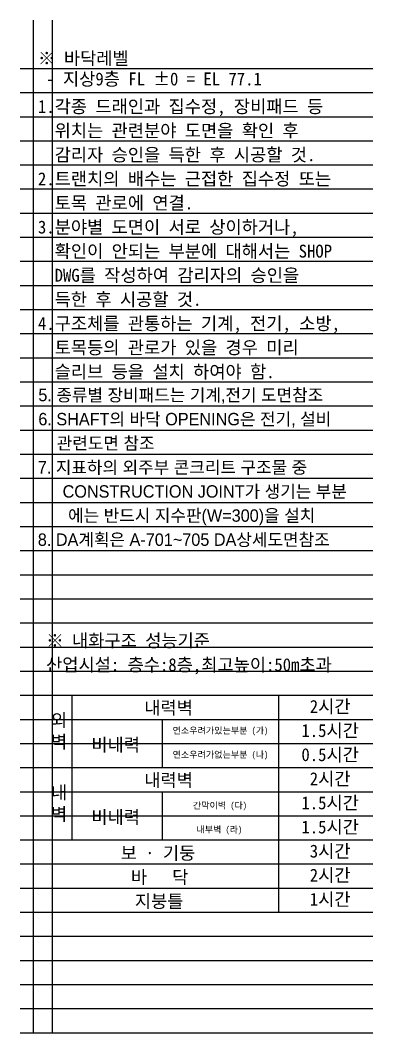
# Model space of a CAD drawing. Header units: inches. Extents: x 3675 to 732988, y -33059 to 70575.
# Drawn here: x 724456 to 732988, y 39403 to 63903 of the extents above; entities that cross this region are included whole.
import ezdxf
from ezdxf.enums import TextEntityAlignment as Align

# ---------------------------------------------------------------- set-up
doc = ezdxf.new("R2010")
doc.units = ezdxf.units.IN
doc.header["$MEASUREMENT"] = 0
doc.layers.get('0').update_dxf_attribs({"linetype": 'CONTINUOUS'})
for name, color, linetype, lineweight in [('A-MKXX-NAME', 3, 'CONTINUOUS', 25), ('A-XXXX-TXT1', 3, 'CONTINUOUS', 25), ('A-XXXX-TXT2', 3, 'CONTINUOUS', 25)]:
    doc.layers.add(name, color=color, linetype=linetype, lineweight=lineweight)
doc.layers.add('A-XXXX-NPLT', color=144, linetype='CONTINUOUS', plot=False)
doc.layers.add('T', color=3, linetype='CONTINUOUS')
doc.styles.add('돋움체', font='')
doc.styles.add('돋음', font='')
doc.styles.add('맑은 고딕', font='malgun.ttf')
doc.styles.get('돋움체').set_extended_font_data('DotumChe')
doc.styles.get('돋음').set_extended_font_data('Dotum')

# ---------------------------------------------------------------- blocks, each defined once
blk = doc.blocks.new('NOTE')
at = {"layer": 'A-XXXX-NPLT'}
for p, q in [((1010659.8, 179732.7), (1010659.8, 175812.7)), ((1010734.1, 175812.7), (1010734.1, 179732.7)), ((1010609.8, 179546.1), (1011974.8, 179546.1)), ((1010609.8, 179452.7), (1011974.8, 179452.7)), ((1010609.8, 179359.4), (1011974.8, 179359.4)), ((1010609.8, 179266.1), (1011974.8, 179266.1)), ((1010609.8, 179172.7), (1011974.8, 179172.7)), ((1010609.8, 179079.4), (1011974.8, 179079.4)), ((1010609.8, 178986.1), (1011974.8, 178986.1)), ((1010609.8, 178892.7), (1011974.8, 178892.7)), ((1010609.8, 178799.4), (1011974.8, 178799.4)), ((1010609.8, 178706.1), (1011974.8, 178706.1)), ((1010609.8, 178612.7), (1011974.8, 178612.7)), ((1010609.8, 178519.4), (1011974.8, 178519.4)), ((1010609.8, 178426.1), (1011974.8, 178426.1)), ((1010609.8, 178332.7), (1011974.8, 178332.7)), ((1010609.8, 178239.4), (1011974.8, 178239.4)), ((1010609.8, 178146.1), (1011974.8, 178146.1)), ((1010609.8, 178052.7), (1011974.8, 178052.7)), ((1010609.8, 177959.4), (1011974.8, 177959.4)), ((1010609.8, 177866.1), (1011974.8, 177866.1)), ((1010609.8, 177772.7), (1011974.8, 177772.7)), ((1010609.8, 177679.4), (1011974.8, 177679.4)), ((1010609.8, 177586.1), (1011974.8, 177586.1)), ((1010609.8, 177492.7), (1011974.8, 177492.7)), ((1010609.8, 177399.4), (1011974.8, 177399.4)), ((1010609.8, 177306.1), (1011974.8, 177306.1)), ((1010609.8, 177212.7), (1011974.8, 177212.7)), ((1010609.8, 177119.4), (1011974.8, 177119.4)), ((1010609.8, 177026.1), (1011974.8, 177026.1)), ((1010609.8, 176932.7), (1011974.8, 176932.7)), ((1010609.8, 176839.4), (1011974.8, 176839.4)), ((1010609.8, 176746.1), (1011974.8, 176746.1)), ((1010609.8, 176652.7), (1011974.8, 176652.7)), ((1010609.8, 176559.4), (1011974.8, 176559.4)), ((1010609.8, 176466.1), (1011974.8, 176466.1)), ((1010609.8, 176372.7), (1011974.8, 176372.7)), ((1010609.8, 176279.4), (1011974.8, 176279.4)), ((1010609.8, 176186.1), (1011974.8, 176186.1)), ((1010609.8, 176092.7), (1011974.8, 176092.7)), ((1010609.8, 175999.4), (1011974.8, 175999.4)), ((1010609.8, 175906.1), (1011974.8, 175906.1)), ((1010609.8, 175812.7), (1011974.8, 175812.7))]:
    blk.add_line(p, q, dxfattribs=at)

msp = doc.modelspace()

# ---------------------------------------------------------------- linework, layer by layer
for points in [[(725081.3, 47569.8), (732987.5, 47569.8)], [(725706.3, 47569.8), (725706.3, 44069.8)], [(730706.3, 47569.8), (730706.3, 42319.8)], [(725706.3, 46986.5), (732987.5, 46986.5)], [(727893.8, 46986.5), (727893.8, 45819.8)], [(727893.8, 46403.1), (732987.5, 46403.1)], [(725081.3, 45819.8), (732987.5, 45819.8)], [(725706.3, 45236.5), (732987.5, 45236.5)], [(727893.8, 45236.5), (727893.8, 44069.8)], [(727893.8, 44653.1), (732987.5, 44653.1)], [(725081.3, 44069.8), (732987.5, 44069.8)], [(725081.3, 43486.5), (732987.5, 43486.5)], [(725081.3, 42903.1), (732987.5, 42903.1)], [(725081.3, 42319.8), (732987.5, 42319.8)]]:
    msp.add_lwpolyline(points)

# ---------------------------------------------------------------- block references
at = {"layer": 'A-XXXX-TXT1', "xscale": 6.25, "yscale": 6.25, "zscale": 6.25}
msp.add_blockref('NOTE', (-5591855.1, -1059426.4), dxfattribs=at)

# ---------------------------------------------------------------- texts
at = {"layer": 'A-MKXX-NAME', "style": '돋움체'}
for s, p in [('※ 바닥레벨', (724884.8, 62826.6)), (' - 지상9층 FL ±0 = EL 77.1', (724884.8, 62326.6))]:
    msp.add_text(s, height=312.5, dxfattribs=at).set_placement(p)
at = {"layer": 'A-XXXX-TXT2', "style": '돋움체'}
for s, p in [('1.각종 드래인과 집수정, 장비패드 등', (724884.8, 61816.2)), ('  위치는 관련분야 도면을 확인 후', (724884.8, 61232.8)), ('  감리자 승인을 득한 후 시공할 것.', (724884.8, 60649.5)), ('2.트랜치의 배수는 근접한 집수정 또는', (724884.8, 60066.2)), ('  토목 관로에 연결.', (724884.8, 59482.8)), ('3.분야별 도면이 서로 상이하거나, ', (724884.8, 58899.5)), ('  확인이 안되는 부분에 대해서는 SHOP', (724884.8, 58316.2)), ('  DWG를 작성하여 감리자의 승인을', (724884.8, 57732.8)), ('  득한 후 시공할 것.', (724884.8, 57149.5)), ('4.구조체를 관통하는 기계, 전기, 소방,', (724884.8, 56566.2)), ('  토목등의 관로가 있을 경우 미리', (724884.8, 55982.8)), ('  슬리브 등을 설치 하여야 함.', (724884.8, 55399.5)), ('※ 내화구조 성능기준', (725081.3, 48892.7)), ('산업시설: 층수:8층,최고높이:50m초과', (725081.3, 48309.4))]:
    msp.add_text(s, height=312.5, dxfattribs=at).set_placement(p, align=Align.MIDDLE_LEFT)
for s, height, p in [('내력벽', 312.5, (728045.9, 47267.7)), ('2시간', 312.5, (731956.3, 47299)), ('연소우려가있는부분 (가)', 156.25, (729301.3, 46715.6)), ('1.5시간', 312.5, (731956.3, 46715.6)), ('비내력', 312.5, (726764.7, 46371.9)), ('0.5시간', 312.5, (731956.3, 46132.3)), ('연소우려가없는부분 (나)', 156.25, (729301.3, 46132.3)), ('내력벽', 312.5, (728045.9, 45517.7)), ('2시간', 312.5, (731956.3, 45549)), ('1.5시간', 312.5, (731956.3, 44965.6)), ('간막이벽 (다)', 156.25, (729289.1, 44903.1)), ('비내력', 312.5, (726764.7, 44621.9)), ('내부벽 (라)', 156.25, (729274.2, 44319.8)), ('1.5시간', 312.5, (731956.3, 44382.3)), ('보 · 기둥', 312.5, (727789.4, 43752.1)), ('3시간', 312.5, (731956.3, 43799)), ('바   닥', 312.5, (727829, 43168.8)), ('2시간', 312.5, (731956.3, 43215.6)), ('지붕틀', 312.5, (727817.1, 42585.4)), ('1시간', 312.5, (731956.3, 42632.3))]:
    msp.add_text(s, height=height, dxfattribs=at).set_placement(p, align=Align.MIDDLE_CENTER)
at = {"layer": 'A-XXXX-TXT2', "char_height": 312.5, "attachment_point": 5, "style": '맑은 고딕'}
for s, width, insert in [('{\\fDotumChe|b0|i0|c129|p49;외\\P벽}', 996.018, (725393.1, 46689.4)), ('{\\fDotumChe|b0|i0|c129|p49;내\\P벽}', 1000, (725393.8, 44939.4))]:
    msp.add_mtext_dynamic_manual_height_columns(s, width=width, gutter_width=5000, heights=[0], dxfattribs=dict(at, insert=insert))
at = {"layer": 'T', "style": '돋음'}
for s, p in [('5. 종류별 장비패드는 기계,전기 도면참조', (724893.8, 54684.9)), ('6. SHAFT의 바닥 OPENING은 전기, 설비', (724893.8, 54101.6)), ('   관련도면 참조', (725012.4, 53518.3)), ('7. 지표하의 외주부 콘크리트 구조물 중 ', (724881.4, 52934.9)), ('    CONSTRUCTION JOINT가 생기는 부분', (725045.2, 52351.6)), ('에는 반드시 지수판(W=300)을 설치', (725613.1, 51768.3)), ('8. DA계획은 A-701~705 DA상세도면참조 ', (724881.4, 51184.9))]:
    msp.add_text(s, height=300, dxfattribs=at).set_placement(p)

doc.saveas('drawing.dxf')
